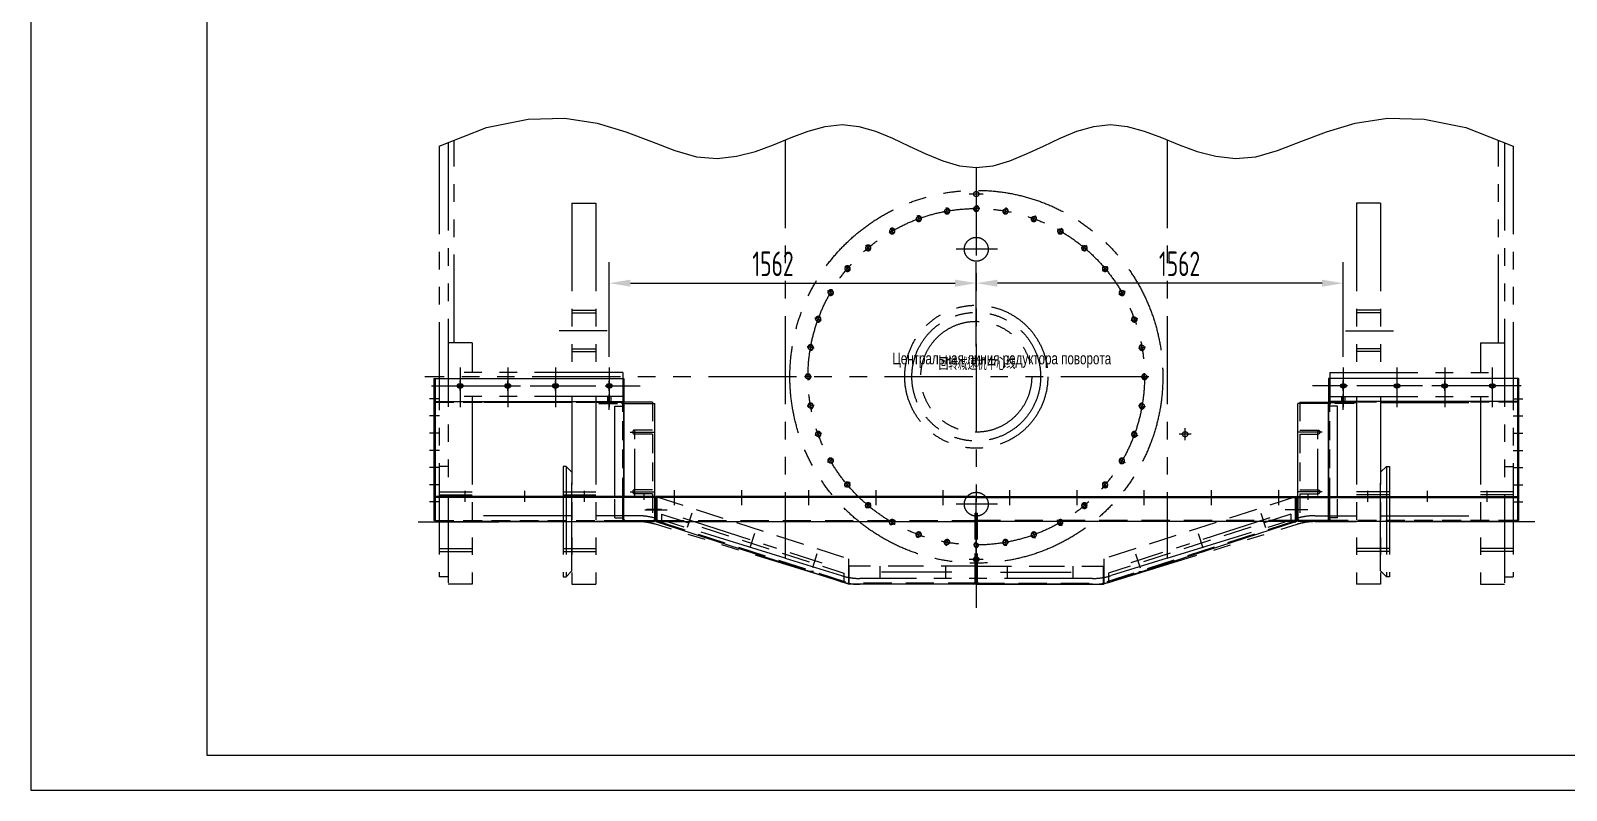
# Model space of a CAD drawing. Header units: millimetres. Extents: x 0 to 12600, y 0 to 8910.
# Drawn here: x 0 to 6537, y 0 to 3235 of the extents above; entities that cross this region are included whole.
import ezdxf

# ---------------------------------------------------------------- set-up
doc = ezdxf.new("R2010")
doc.units = ezdxf.units.MM
doc.header["$LTSCALE"] = 300
for name, pattern in [('F', [0.75, 0.5, -0.25]), ('G', [2, 1.25, -0.25, 0.25, -0.25]), ('K', [2.5, 1.25, -0.25, 0.25, -0.25, 0.25, -0.25])]:
    doc.linetypes.add(name, pattern=pattern)
for name, color, linetype in [('01', 7, 'Continuous'), ('02', 1, 'Continuous'), ('04', 2, 'F'), ('05', 4, 'G'), ('07', 6, 'K'), ('08', 1, 'Continuous')]:
    doc.layers.add(name, color=color, linetype=linetype)
doc.styles.get("Standard").update_dxf_attribs({"font": 'isocp', "width": 0.707, "bigfont": 'intecad.shx'})
doc.dimstyles.new('INTE', dxfattribs={"dimscale": 30, "dimtxt": 3.5, "dimasz": 3, "dimexe": 3, "dimexo": 0, "dimgap": 1, "dimtad": 1, "dimdsep": 46, "dimtxsty": 'Standard', "dimcen": 0, "dimclrd": 1, "dimclre": 1, "dimclrt": 3, "dimadec": 4, "dimazin": 0, "dimtfac": 1, "dimtmove": 0, "dimatfit": 0, "dimfxl": 1, "dimarcsym": 0})

# ---------------------------------------------------------------- blocks, each defined once
blk = doc.blocks.new('10')
at = {"layer": '07', "color": 6, "linetype": 'K'}
for p, q in [((4281, 4905.6), (4281, 5216.2)), ((2681.8, 5124.2), (4046, 5124.2)), ((3703.4, 5157.4), (3703.4, 4269.5)), ((4046, 5124.2), (4516, 5124.2)), ((4046, 5086.2), (4046, 5124.2)), ((4154, 5124.2), (4154, 4984.2)), ((4167, 5124.2), (4167, 4984.2)), ((4395, 5124.2), (4395, 4984.2)), ((4408, 5124.2), (4408, 4984.2)), ((4516, 5086.2), (4516, 5124.2)), ((3519, 5061.2), (2657.2, 5061.2)), ((2666.9, 5086.2), (4548, 5086.2)), ((3519, 4984.2), (3519, 5086.2)), ((3624.1, 5034.6), (3793.9, 5034.6)), ((3646, 4343.2), (3646, 5086.2)), ((3748, 4343.2), (3748, 5086.2)), ((4548, 4984.2), (4548, 5086.2)), ((3519, 4984.2), (3646, 4984.2)), ((3748, 4984.2), (4548, 4984.2)), ((3773, 4559.2), (3773, 4984.2)), ((4256, 4559.2), (4256, 4983.2)), ((4281, 4597.2), (4281, 4984.2)), ((3624.1, 4832.1), (3793.9, 4832.1)), ((3468.4, 4409.5), (3468.4, 4614.3)), ((3624.1, 4628.9), (3793.9, 4628.9)), ((4046, 4597.2), (4516, 4597.2)), ((4046, 4584.2), (4046, 4597.2)), ((4046, 4584.2), (4516, 4584.2)), ((4071, 4559.2), (4046, 4584.2)), ((4154, 4597.2), (4154, 4457.2)), ((4167, 4597.2), (4167, 4457.2)), ((4395, 4597.2), (4395, 4457.2)), ((4408, 4597.2), (4408, 4457.2)), ((4491, 4559.2), (4516, 4584.2)), ((4516, 4597.2), (4516, 4584.2)), ((2925, 4559.2), (3646, 4559.2)), ((2925, 4559.2), (2925, 4457.2)), ((2925, 4511.2), (2925, 4505.2)), ((3379.9, 4559.2), (3379.9, 4457.2)), ((3391.9, 4559.2), (3391.9, 4457.2)), ((3544.9, 4559.2), (3544.9, 4457.2)), ((3556.9, 4559.2), (3556.9, 4457.2)), ((3748, 4559.2), (4548, 4559.2)), ((4491, 4559.2), (4071, 4559.2)), ((4548, 4559.2), (4548, 4457.2)), ((2925, 4457.2), (3646, 4457.2)), ((3748, 4457.2), (4548, 4457.2)), ((3773, 4343.2), (3773, 4457.2)), ((4256, 4280.2), (4256, 4457.2)), ((4281, 4279.2), (4281, 4457.2)), ((3624.1, 4400.3), (3793.9, 4400.3)), ((3748, 4407.3), (3773, 4407.3)), ((3748, 4393.3), (3773, 4393.3)), ((3646, 4343.2), (3748, 4343.2)), ((3748, 4343.2), (3773, 4343.2)), ((4437, 3651.2), (4268.4, 4197.7)), ((4535, 3419.4), (4292.3, 4204.2)), ((3934.5, 3727.2), (3882.7, 3727.2)), ((3908.6, 3753.1), (3908.6, 3701.3)), ((2655.8, 3651.2), (4437, 3651.2)), ((2655.8, 3651.2), (4437, 3651.2)), ((4437, 3651.2), (4511, 3412.2)), ((3554.4, 3546.2), (3524.8, 3541)), ((3542.2, 3528.8), (3537, 3558.4)), ((3679, 3554.5), (3649, 3554.5)), ((3664, 3573.2), (3664, 490.6)), ((3664, 3539.5), (3664, 3569.5)), ((3803.2, 3541), (3773.6, 3546.2)), ((3785.8, 3528.8), (3791, 3558.4)), ((3318.9, 3466), (3292.9, 3451)), ((3313.4, 3445.5), (3298.4, 3471.5)), ((3433.1, 3516.4), (3404.9, 3506.1)), ((3424.1, 3497.2), (3413.9, 3525.4)), ((3923.1, 3506.1), (3894.9, 3516.4)), ((3903.9, 3497.2), (3914.1, 3525.4)), ((4035.1, 3451), (4009.1, 3466)), ((4014.6, 3445.5), (4029.6, 3471.5)), ((3215.1, 3396.5), (3192.1, 3377.2)), ((3213.2, 3375.4), (3193.9, 3398.4)), ((4135.9, 3377.2), (4112.9, 3396.5)), ((4114.8, 3375.4), (4134.1, 3398.4)), ((3126.8, 3289), (3103.8, 3308.2)), ((3124.9, 3310.1), (3105.7, 3287.1)), ((4201.2, 3289), (4224.2, 3308.2)), ((4222.3, 3287.1), (4203.1, 3310.1)), ((4523, 3333.2), (4523, 2343.2)), ((4548, 3333.2), (4548, 2343.2)), ((3056.7, 3188.8), (3030.7, 3203.8)), ((3051.2, 3209.3), (3036.2, 3183.3)), ((4271.3, 3188.8), (4297.3, 3203.8)), ((4291.8, 3183.3), (4276.8, 3209.3)), ((3005, 3078), (2976.8, 3088.3)), ((2996, 3097.3), (2985.8, 3069.1)), ((4323, 3078), (4351.2, 3088.3)), ((4342.2, 3069.1), (4332, 3097.3)), ((2973.4, 2960), (2943.8, 2965.2)), ((2961.2, 2977.3), (2956, 2947.8)), ((4354.6, 2960), (4384.2, 2965.2)), ((4372, 2947.8), (4366.8, 2977.3)), ((3121.2, 2927.9), (3121.2, 2753.2)), ((4206.8, 2927.9), (4206.8, 2753.2)), ((2773.2, 2838.2), (4712.5, 2838.2)), ((2886.1, 2867.8), (2886.1, 2808.5)), ((2962.7, 2838.2), (2932.7, 2838.2)), ((2947.7, 2853.2), (2947.7, 2823.2)), ((4441.9, 2867.8), (4441.9, 2808.5)), ((2973.4, 2716.4), (2943.8, 2711.2)), ((2956, 2728.6), (2961.2, 2699)), ((4354.6, 2716.4), (4384.2, 2711.2)), ((4366.8, 2699), (4372, 2728.6)), ((3005, 2598.3), (2976.8, 2588.1)), ((2985.8, 2607.3), (2996, 2579.1)), ((4323, 2598.3), (4351.2, 2588.1)), ((4332, 2579.1), (4342.2, 2607.3)), ((3056.7, 2487.5), (3030.7, 2472.5)), ((3036.2, 2493), (3051.2, 2467.1)), ((4271.3, 2487.5), (4297.3, 2472.5)), ((4276.8, 2467.1), (4291.8, 2493)), ((3126.8, 2387.4), (3103.8, 2368.1)), ((3105.7, 2389.3), (3124.9, 2366.3)), ((4201.2, 2387.4), (4224.2, 2368.1)), ((4203.1, 2366.3), (4222.3, 2389.3)), ((3192.1, 2299.1), (3215.1, 2279.8)), ((3213.2, 2301), (3193.9, 2278)), ((4112.9, 2279.8), (4135.9, 2299.1)), ((4114.8, 2301), (4134.1, 2278)), ((3292.9, 2225.4), (3318.9, 2210.4)), ((3313.4, 2230.9), (3298.4, 2204.9)), ((4009.1, 2210.4), (4035.1, 2225.4)), ((4014.6, 2230.9), (4029.6, 2204.9)), ((4535, 2256.9), (4292.3, 1472.2)), ((4437, 2025.2), (4511, 2264.2)), ((3404.9, 2170.2), (3433.1, 2160)), ((3424.1, 2179.2), (3413.9, 2151)), ((3894.9, 2160), (3923.1, 2170.2)), ((3903.9, 2179.2), (3914.1, 2151)), ((3524.8, 2135.4), (3554.4, 2130.2)), ((3542.2, 2147.6), (3537, 2118)), ((3649, 2121.9), (3679, 2121.9)), ((3664, 2136.9), (3664, 2106.9)), ((3773.6, 2130.2), (3803.2, 2135.4)), ((3785.8, 2147.6), (3791, 2118)), ((2655.7, 2025.2), (4437, 2025.2)), ((2655.7, 2025.2), (4437, 2025.2)), ((4437, 2025.2), (4268.4, 1478.7)), ((3703.4, 519), (3703.4, 1406.9)), ((4256, 1396.2), (4256, 1220.2)), ((4281, 1397.2), (4281, 1219.2)), ((3646, 1333.2), (3646, 590.2)), ((3646, 1333.2), (3748, 1333.2)), ((3748, 1333.2), (3748, 590.2)), ((3748, 1333.2), (3773, 1333.2)), ((3773, 1333.2), (3773, 1219.2)), ((3468.4, 1266.9), (3468.4, 1062.1)), ((3624.1, 1276.1), (3793.9, 1276.1)), ((3748, 1283.1), (3773, 1283.1)), ((3748, 1269.1), (3773, 1269.1)), ((2925, 1219.2), (3646, 1219.2)), ((2925, 1117.2), (2925, 1219.2)), ((3379.9, 1117.2), (3379.9, 1219.2)), ((3391.9, 1117.2), (3391.9, 1219.2)), ((3544.9, 1117.2), (3544.9, 1219.2)), ((3556.9, 1117.2), (3556.9, 1219.2)), ((3748, 1219.2), (4548, 1219.2)), ((4154, 1079.2), (4154, 1219.2)), ((4167, 1079.2), (4167, 1219.2)), ((4395, 1079.2), (4395, 1219.2)), ((4408, 1079.2), (4408, 1219.2)), ((4548, 1117.2), (4548, 1219.2)), ((2925, 1165.2), (2925, 1171.2)), ((2925, 1117.2), (3646, 1117.2)), ((3748, 1117.2), (4548, 1117.2)), ((3773, 1117.2), (3773, 692.2)), ((4071, 1117.2), (4046, 1092.2)), ((4491, 1117.2), (4071, 1117.2)), ((4256, 1115.2), (4256, 692.2)), ((4491, 1117.2), (4516, 1092.2)), ((3624.1, 1047.5), (3793.9, 1047.5)), ((4046, 1092.2), (4516, 1092.2)), ((4046, 1092.2), (4046, 1079.2)), ((4046, 1079.2), (4516, 1079.2)), ((4281, 1079.2), (4281, 692.2)), ((4516, 1079.2), (4516, 1092.2)), ((3624.1, 844.3), (3793.9, 844.3)), ((4281.2, 463), (4281.2, 806.4)), ((3519, 692.2), (3519, 590.2)), ((3519, 692.2), (3646, 692.2)), ((3748, 692.2), (4548, 692.2)), ((4154, 552.2), (4154, 692.2)), ((4167, 552.2), (4167, 692.2)), ((4395, 552.2), (4395, 692.2)), ((4408, 552.2), (4408, 692.2)), ((4548, 692.2), (4548, 590.2)), ((3519, 615.2), (2657.1, 615.2)), ((2666.9, 590.2), (4548, 590.2)), ((3624.1, 641.8), (3793.9, 641.8)), ((4046, 590.2), (4046, 552.2)), ((4516, 590.2), (4516, 552.2)), ((2681.8, 552.2), (4046, 552.2)), ((4046, 552.2), (4516, 552.2))]:
    blk.add_line(p, q, dxfattribs=at)
blk.add_lwpolyline([(2681.8, 552.2), (2603.1, 753.6), (2566.7, 931), (2563.6, 1087.1), (2584.6, 1224.9), (2620.6, 1347), (2662.5, 1456.3), (2701.1, 1555.6), (2727.5, 1647.6), (2734.7, 1734.7), (2725.3, 1818), (2704.2, 1897.9), (2676, 1975), (2645.8, 2049.9), (2618.2, 2123.1), (2598.1, 2195.2), (2590.3, 2266.7), (2598.2, 2338.1), (2618.9, 2409.6), (2648.2, 2481), (2681.8, 2552.4), (2715.3, 2623.9), (2744.6, 2695.3), (2765.3, 2766.8), (2773.2, 2838.2), (2765.3, 2909.6), (2744.6, 2981.1), (2715.3, 3052.5), (2681.8, 3123.9), (2648.2, 3195.4), (2618.9, 3266.8), (2598.2, 3338.3), (2590.3, 3409.7), (2598.1, 3481.2), (2618.2, 3553.3), (2645.8, 3626.5), (2676, 3701.4), (2704.2, 3778.5), (2725.3, 3858.4), (2734.7, 3941.7), (2727.5, 4028.8), (2701.1, 4120.8), (2662.5, 4220.1), (2620.6, 4329.4), (2584.6, 4451.5), (2563.6, 4589.2), (2566.7, 4745.4), (2603.1, 4922.8), (2681.8, 5124.2)], dxfattribs=at)
for centre, radius in [((3703.4, 5034.6), 7), ((3703.4, 4832.1), 7), ((3703.4, 4628.9), 7), ((3703.4, 4400.3), 7), ((3908.6, 3727.2), 11.1), ((3664, 2838.6), 793.8), ((3664, 2838.2), 716.3), ((3539.6, 3543.6), 9.6), ((3664, 3554.5), 9.6), ((3788.4, 3543.6), 9.6), ((3305.9, 3458.5), 9.6), ((3419, 3511.3), 9.6), ((3909, 3511.3), 9.6), ((4022.1, 3458.5), 9.6), ((3203.6, 3386.9), 9.6), ((4124.4, 3386.9), 9.6), ((3115.3, 3298.6), 9.6), ((4212.7, 3298.6), 9.6), ((3043.7, 3196.3), 9.6), ((4284.3, 3196.3), 9.6), ((3664, 2838.2), 304.5), ((2990.9, 3083.2), 9.6), ((3664, 2838.2), 274), ((3664, 2838.2), 236), ((4337.1, 3083.2), 9.6), ((2958.6, 2962.6), 9.6), ((4369.4, 2962.6), 9.6), ((3121.2, 2838.2), 50.8), ((4206.8, 2838.2), 50.8), ((2886.1, 2838.2), 11), ((2947.7, 2838.2), 9.6), ((4380.3, 2838.2), 8), ((4441.9, 2838.2), 11), ((2958.6, 2713.8), 9.6), ((4369.4, 2713.8), 9.6), ((2990.9, 2593.2), 9.6), ((4337.1, 2593.2), 9.6), ((3043.7, 2480), 9.6), ((4284.3, 2480), 9.6), ((3115.3, 2377.8), 9.6), ((4212.7, 2377.8), 9.6), ((3203.6, 2289.5), 9.6), ((4124.4, 2289.5), 9.6), ((3305.9, 2217.9), 9.6), ((4022.1, 2217.9), 9.6), ((3419, 2165.1), 9.6), ((3909, 2165.1), 9.6), ((3539.6, 2132.8), 9.6), ((3664, 2121.9), 9.6), ((3788.4, 2132.8), 9.6), ((3703.4, 1276.1), 7), ((3703.4, 1047.5), 7), ((3703.4, 844.3), 7), ((3703.4, 641.8), 7)]:
    blk.add_circle(centre, radius, dxfattribs=at)
for centre, radius, start, end in [((4536, 4280.2), 280, 180, 197.14259), ((4535, 4279.2), 254, 180, 197.18169), ((3539.6, 3543.6), 12, 180, 90), ((3664, 3554.5), 12, 170, 80), ((3788.4, 3543.6), 12, 160, 70), ((3305.9, 3458.5), 12, 200, 110), ((3419, 3511.3), 12, 190, 100), ((3909, 3511.3), 12, 150, 60), ((4022.1, 3458.5), 12, 140, 50), ((4256, 3333.2), 267, 0, 17.21361), ((4256, 3333.2), 292, 0, 17.18169), ((3203.6, 3386.9), 12, 210, 120), ((4124.4, 3386.9), 12, 130, 40), ((3115.3, 3298.6), 12, 220, 130), ((4212.7, 3298.6), 12, 120, 30), ((3043.7, 3196.3), 12, 230, 140), ((4284.3, 3196.3), 12, 110, 20), ((2990.9, 3083.2), 12, 240, 150), ((4337.1, 3083.2), 12, 100, 10), ((2958.6, 2962.6), 12, 250, 160), ((4369.4, 2962.6), 12, 90, 360), ((2947.7, 2838.2), 12, 260, 170), ((4380.3, 2838.2), 10, 189.99833, 99.99833), ((2958.6, 2713.8), 12, 270, 180), ((4369.4, 2713.8), 12, 70, 340), ((2990.9, 2593.2), 12, 280, 190), ((4337.1, 2593.2), 12, 60, 330), ((3043.7, 2480), 12, 290, 200), ((4284.3, 2480), 12, 50, 320), ((3115.3, 2377.8), 12, 300, 210), ((4212.7, 2377.8), 12, 40, 310), ((3203.6, 2289.5), 12, 310, 220), ((4124.4, 2289.5), 12, 30, 300), ((4256, 2343.2), 267, 342.78639, 0), ((4256, 2343.2), 292, 342.81831, 0), ((3305.9, 2217.9), 12, 320, 230), ((4022.1, 2217.9), 12, 20, 290), ((3419, 2165.1), 12, 330, 240), ((3909, 2165.1), 12, 10, 280), ((3539.6, 2132.8), 12, 340, 250), ((3664, 2121.9), 12, 350, 260), ((3788.4, 2132.8), 12, 0, 270), ((4536, 1396.2), 280, 162.85741, 180), ((4535, 1397.2), 254, 162.81831, 180)]:
    blk.add_arc(centre, radius, start, end, dxfattribs=at)
at = {"layer": '07', "color": 6, "linetype": 'K', "width": 0.707}
for s, p in [('线', (3630.9, 2965.3)), ('回转减速机中心', (3635.6, 2678.3))]:
    blk.add_text(s, height=52.5, rotation=90, dxfattribs=at).set_placement(p)
blk = doc.blocks.new('1001')
at = {"ltscale": 0.533333}
for p, q in [((5526.4, -798.3), (6335.4, -798.3)), ((6334.1, -905.3), (6466.4, -905.3)), ((6335.4, -1301.2), (6335.4, -910.3)), ((6296.9, -917.1), (6330.4, -917.1)), ((6296.9, -1301.2), (6296.9, -917.1)), ((6330.4, -1398.3), (6330.4, -1306.2)), ((6335.4, -1398.3), (6335.4, -1306.2)), ((6466.4, -1398.3), (6466.4, -1306.3)), ((6466.4, -1306.3), (6471.4, -1306.3)), ((6471.4, -1398.3), (6471.4, -1306.3)), ((5531.4, -1403.3), (5526.4, -1403.3)), ((5531.4, -1403.3), (5531.4, -1408.3)), ((5531.4, -1408.3), (6335.4, -1408.3))]:
    blk.add_line(p, q, dxfattribs=at)
for centre, radius, start, end in [((6340.4, -1398.3), 10, 180, 270), ((6340.4, -1398.3), 5, 180, 270), ((6461.4, -1398.3), 10, 270, 0), ((6461.4, -1398.3), 5, 270, 0)]:
    blk.add_arc(centre, radius, start, end, dxfattribs=at)
at = {"layer": '01', "color": 7, "linetype": 'Continuous', "ltscale": 0.533333}
for p, q in [((5526.4, -798.3), (5526.4, -1403.3)), ((5531.4, -798.3), (5531.4, -1403.3)), ((5632.9, -822.3), (5637.9, -822.3)), ((5632.9, -838.3), (5637.9, -838.3)), ((5642.9, -822.3), (5637.9, -822.3)), ((5642.9, -838.3), (5637.9, -838.3)), ((5835.9, -822.3), (5840.9, -822.3)), ((5835.9, -838.3), (5840.9, -838.3)), ((5845.9, -822.3), (5840.9, -822.3)), ((5845.9, -838.3), (5840.9, -838.3)), ((6038.9, -822.3), (6043.9, -822.3)), ((6038.9, -838.3), (6043.9, -838.3)), ((6048.9, -822.3), (6043.9, -822.3)), ((6048.9, -838.3), (6043.9, -838.3)), ((6267.9, -822.3), (6272.9, -822.3)), ((6267.9, -838.3), (6272.9, -838.3)), ((6277.9, -822.3), (6272.9, -822.3)), ((6277.9, -838.3), (6272.9, -838.3)), ((6335.4, -798.3), (6335.4, -1301.2)), ((5531.4, -896.8), (6335.4, -896.8)), ((6466.4, -1301.2), (5531.4, -1301.2)), ((6466.4, -1306.2), (5531.4, -1306.2)), ((6466.4, -1301.2), (6466.4, -1398.3)), ((6335.4, -1403.3), (6461.4, -1403.3)), ((6340.4, -1403.3), (6461.4, -1403.3)), ((6340.4, -1408.3), (6461.4, -1408.3)), ((6466.4, -1398.3), (6461.4, -1403.3))]:
    blk.add_line(p, q, dxfattribs=at)
at = {"layer": '01'}
for q in [(6335.4, -900.3), (6457.4, -905.3)]:
    blk.add_line((6457.4, -900.3), q, dxfattribs=at)
at = {"layer": '01', "ltscale": 0.533333}
for p, q in [((6466.4, -1306.3), (6466.4, -905.3)), ((6335.4, -1408.3), (6335.4, -1403.3))]:
    blk.add_line(p, q, dxfattribs=at)
at = {"layer": '01', "color": 7, "linetype": 'Continuous', "ltscale": 0.533333}
for centre, start, end in [((5632.9, -830.3), 90, 270), ((5642.9, -830.3), 270, 90), ((5835.9, -830.3), 90, 270), ((5845.9, -830.3), 270, 90), ((6038.9, -830.3), 90, 270), ((6048.9, -830.3), 270, 90), ((6267.9, -830.3), 90, 270), ((6277.9, -830.3), 270, 90)]:
    blk.add_arc(centre, 8, start, end, dxfattribs=at)
at = {"layer": '04', "color": 2, "linetype": 'F', "ltscale": 0.533333}
for p, q in [((5531.4, -900.3), (6335.4, -900.3)), ((6228.4, -900.3), (6325.4, -900.3)), ((6228.4, -900.3), (6228.4, -905.3)), ((6228.4, -905.3), (6325.4, -905.3)), ((6330.4, -1301.2), (6330.4, -910.3)), ((6457.4, -900.3), (6457.4, -1018.3)), ((6457.4, -1036.3), (6457.4, -1272.3)), ((6296.9, -1392.7), (6296.9, -1301.2)), ((6457.4, -1290.3), (6457.4, -1408.3)), ((5531.4, -1403.3), (6335.4, -1403.3)), ((6296.9, -1392.7), (6330.4, -1392.7))]:
    blk.add_line(p, q, dxfattribs=at)
at = {"layer": '04', "color": 2, "linetype": 'F'}
for p, q in [((6457.4, -1018.3), (6381.4, -1018.3)), ((6457.4, -1036.3), (6381.4, -1036.3)), ((6457.4, -1272.3), (6381.4, -1272.3)), ((6457.4, -1290.3), (6381.4, -1290.3))]:
    blk.add_line(p, q, dxfattribs=at)
at = {"layer": '04', "color": 2, "linetype": 'F', "ltscale": 0.533333}
for radius in [10, 5]:
    blk.add_arc((6325.4, -910.3), radius, 0, 90, dxfattribs=at)
at = {"layer": '04', "color": 2, "linetype": 'F'}
for centre in [(6381.4, -1027.3), (6381.4, -1281.3)]:
    blk.add_arc(centre, 9, 90, 270, dxfattribs=at)
at = {"layer": '05', "color": 4, "linetype": 'G', "ltscale": 0.533333}
for p, q in [((5615.4, -830.3), (6297.7, -830.3)), ((5637.9, -852), (5637.9, -808.6)), ((5840.9, -852), (5840.9, -808.6)), ((6043.9, -852), (6043.9, -808.6)), ((6272.9, -852), (6272.9, -808.6)), ((6272.9, -932), (6272.9, -866.6)), ((6362.4, -1027.3), (6466.4, -1027.3)), ((6381.4, -1297.7), (6381.4, -1010.1)), ((5660, -1324.5), (5660, -1277.7)), ((5914, -1324.5), (5914, -1277.7)), ((6168, -1324.5), (6168, -1277.7)), ((6362.4, -1281.3), (6466.4, -1281.3)), ((6422, -1314.9), (6422, -1291))]:
    blk.add_line(p, q, dxfattribs=at)
at = {"layer": '05', "color": 4, "linetype": 'G'}
for p, q in [((5549.6, -885.3), (5508, -885.3)), ((5549.6, -958.5), (5508, -958.5)), ((5549.6, -1031.6), (5508, -1031.6)), ((5549.6, -1104.8), (5508, -1104.8)), ((5549.6, -1178), (5508, -1178)), ((5549.6, -1251.2), (5508, -1251.2)), ((5549.6, -1324.3), (5508, -1324.3)), ((6494.8, -1357.3), (6431.5, -1357.3))]:
    blk.add_line(p, q, dxfattribs=at)
blk = doc.blocks.new('1002')
at = {"ltscale": 0.8}
for q in [(4633.6, 669.5), (4633.6, 669.5), (4092.1, 296), (5175.1, 296)]:
    blk.add_line((4633.6, 296), q, dxfattribs=at)
for centre, start, end in [((4623.6, 306), 270, 0), ((4643.6, 306), 180, 270)]:
    blk.add_arc(centre, 10, start, end, dxfattribs=at)
at = {"layer": '01', "color": 7, "linetype": 'Continuous', "ltscale": 0.8}
for p, q in [((3270.1, 562.5), (3270.1, 669.7)), ((5997.1, 562.5), (5997.1, 669.7))]:
    blk.add_line(p, q, dxfattribs=at)
at = {"layer": '01', "ltscale": 0.8}
for p, q in [((4633.6, 669.5), (3270.1, 669.5)), ((4633.6, 664.5), (3270.1, 664.5)), ((4633.6, 669.5), (5997.1, 669.5)), ((4633.6, 664.5), (5997.1, 664.5)), ((3270.1, 562.5), (4633.6, 562.5)), ((3270.1, 562.5), (4092.1, 296)), ((5997.1, 562.5), (4633.6, 562.5)), ((5997.1, 562.5), (5175.1, 296))]:
    blk.add_line(p, q, dxfattribs=at)
at = {"layer": '04', "color": 2, "linetype": 'F', "ltscale": 0.8}
for p, q in [((3270.1, 669.7), (4090.1, 403.8)), ((3275.1, 569.7), (3275.1, 663.5)), ((5997.1, 669.7), (5177.1, 403.8)), ((5992.1, 569.7), (5992.1, 663.5)), ((3294.2, 594.6), (4070.2, 343)), ((4628.6, 306), (4628.6, 598.6)), ((4638.6, 306), (4638.6, 598.6)), ((5973.1, 594.6), (5197.1, 343)), ((3270.1, 566.8), (4633.6, 566.8)), ((3278.6, 565), (4092.1, 301.2)), ((5997.1, 566.8), (4633.6, 566.8)), ((5988.7, 565), (5175.1, 301.2)), ((4092.1, 296), (4092.1, 372)), ((4628.6, 334.3), (4633.6, 334.3)), ((4638.6, 334.3), (4633.6, 334.3)), ((5175.1, 296), (5175.1, 372)), ((4633.6, 301), (4092.1, 301)), ((4633.6, 301), (5175.1, 301))]:
    blk.add_line(p, q, dxfattribs=at)
at = {"layer": '04', "color": 2, "linetype": 'F'}
for p, q in [((3294.2, 594.6), (3294.2, 554.7)), ((4633.6, 598.6), (4628.6, 598.6)), ((4633.6, 598.6), (4638.6, 598.6)), ((5973.1, 594.6), (5973.1, 554.7)), ((4090.1, 403.8), (4090.1, 296.6)), ((5177.1, 403.8), (5177.1, 296.6)), ((3941.2, 350.2), (3925, 350.2)), ((4070.2, 343), (4070.2, 303.1)), ((4633.6, 372), (4092.1, 372)), ((4633.6, 372), (5175.1, 372)), ((5197.1, 343), (5197.1, 303.1)), ((5326.1, 350.2), (5342.3, 350.2))]:
    blk.add_line(p, q, dxfattribs=at)
at = {"layer": '04', "color": 2, "linetype": 'F', "ltscale": 0.8}
for centre, radius, start, end in [((3280.1, 569.7), 10, 180, 252.03683), ((3280.1, 569.7), 5, 180, 252.03683), ((5987.1, 569.7), 5, 287.96317, 0), ((5987.1, 569.7), 10, 287.96317, 0), ((4623.6, 306), 5, 270, 0), ((4643.6, 306), 5, 180, 270)]:
    blk.add_arc(centre, radius, start, end, dxfattribs=at)
at = {"layer": '05', "color": 4, "linetype": 'G', "ltscale": 0.8}
for p, q in [((3347.6, 696), (3347.6, 632.5)), ((3633.6, 696), (3633.6, 632.5)), ((3919.6, 696), (3919.6, 632.5)), ((4205.6, 696), (4205.6, 632.5)), ((4491.6, 696), (4491.6, 632.5)), ((4775.6, 696), (4775.6, 632.5)), ((5061.6, 696), (5061.6, 632.5)), ((5347.6, 696), (5347.6, 632.5)), ((5633.6, 696), (5633.6, 632.5)), ((5919.6, 696), (5919.6, 632.5)), ((3222.2, 613), (3318.1, 613)), ((6045.1, 613), (5949.2, 613)), ((3383.9, 579.2), (3975.9, 387.3)), ((5883.4, 579.2), (5291.4, 387.3)), ((4530, 347), (4192.5, 347)), ((4737.3, 347), (5074.8, 347))]:
    blk.add_line(p, q, dxfattribs=at)
at = {"layer": '05', "color": 4, "linetype": 'G'}
for p, q in [((3422.8, 598.6), (3403.1, 537.8)), ((5844.4, 598.6), (5864.2, 537.8)), ((3689.2, 512.3), (3669.5, 451.4)), ((5578.1, 512.3), (5597.8, 451.4)), ((3955.5, 425.9), (3935.8, 365.1)), ((5311.7, 425.9), (5331.5, 365.1)), ((4222.6, 372), (4222.6, 320.1)), ((4502.6, 372), (4502.6, 320.1)), ((4764.6, 372), (4764.6, 320.1)), ((5044.6, 372), (5044.6, 320.1))]:
    blk.add_line(p, q, dxfattribs=at)
blk = doc.blocks.new('*D43')
at = {"layer": '08', "color": 1, "lineweight": -2}
for p, q in [((2462.9, 1845.4), (2462.9, 2249.5)), ((4025, 1889.8), (4025, 2249.5)), ((2552.9, 2159.5), (3935, 2159.5))]:
    blk.add_line(p, q, dxfattribs=at)
at = {"layer": '08', "color": 1}
for points in [[(2552.9, 2174.5), (2552.9, 2144.5), (2462.9, 2159.5)], [(3935, 2174.5), (3935, 2144.5), (4025, 2159.5)]]:
    blk.add_solid(points, dxfattribs=at)
at = {"layer": 'Defpoints', "color": 0}
for p in [(4025, 2159.5), (2462.9, 1845.4), (4025, 1889.8)]:
    blk.add_point(p, dxfattribs=at)
at = {"layer": '08', "color": 3, "insert": (3159.7, 2242), "char_height": 105, "attachment_point": 5}
blk.add_mtext('1562', dxfattribs=at)
blk = doc.blocks.new('*D44')
at = {"layer": '08', "color": 1, "lineweight": -2}
for p, q in [((4025, 1889.8), (4025, 2249.5)), ((5587.1, 1845.4), (5587.1, 2249.5)), ((5497.1, 2159.5), (4115, 2159.5))]:
    blk.add_line(p, q, dxfattribs=at)
at = {"layer": '08', "color": 1}
for points in [[(4115, 2174.5), (4115, 2144.5), (4025, 2159.5)], [(5497.1, 2174.5), (5497.1, 2144.5), (5587.1, 2159.5)]]:
    blk.add_solid(points, dxfattribs=at)
at = {"layer": 'Defpoints', "color": 0}
for p in [(4025, 2159.5), (4025, 1889.8), (5587.1, 1845.4)]:
    blk.add_point(p, dxfattribs=at)
at = {"layer": '08', "color": 3, "insert": (4890.2, 2242), "char_height": 105, "attachment_point": 5}
blk.add_mtext('1562', dxfattribs=at)
blk = doc.blocks.new('*U67')
at = {"layer": '01'}
for points in [[(25, 292), (25, 5)], [(25, 5), (415, 5)]]:
    blk.add_lwpolyline(points, dxfattribs=at)
at = {"layer": '02'}
for points in [[(0, 297), (0, 0)], [(0, 0), (420, 0)]]:
    blk.add_lwpolyline(points, dxfattribs=at)

msp = doc.modelspace()

# ---------------------------------------------------------------- block references
at = {"layer": '01', "xscale": 30, "yscale": 30, "zscale": 30}
msp.add_blockref('*U67', (0, 0), dxfattribs=at)
at = {"layer": '01', "rotation": 270}
msp.add_blockref('10', (1186.798, 5425.104), dxfattribs=at)
at = {"layer": '01'}
for name, p in [('1001', (-3810.026, 2552.433)), ('1002', (-608.65, 581.739))]:
    msp.add_blockref(name, p, dxfattribs=at)
at = {"layer": '01', "xscale": -1}
msp.add_blockref('1001', (11859.997, 2552.433), dxfattribs=at)

# ---------------------------------------------------------------- texts
at = {"layer": '01', "insert": (3667.266, 1863.983), "char_height": 50, "attachment_point": 1}
msp.add_mtext('{\\fArial|b0|i0|c204|p34;\\C6;Центральная линия редуктора поворота}', dxfattribs=at)

# ---------------------------------------------------------------- dimensions: what is measured, and where the dimension line sits
at = {"layer": '08'}
dim = msp.add_linear_dim(base=(4024.986, 2159.459), p1=(2462.886, 1845.36), p2=(4024.986, 1889.841), text='1562', dimstyle='INTE', dxfattribs=at)
dim.commit()
dim.dimension.update_dxf_attribs({"geometry": '*D43', "text_midpoint": (3159.73, 2159.459), "dimtype": 160})
dim = msp.add_linear_dim(base=(4024.986, 2159.459), p1=(5587.086, 1845.36), p2=(4024.986, 1889.841), angle=180, text='1562', dimstyle='INTE', dxfattribs=at)
dim.commit()
dim.dimension.update_dxf_attribs({"geometry": '*D44', "text_midpoint": (4890.242, 2159.459), "dimtype": 160})

doc.saveas('drawing.dxf')
